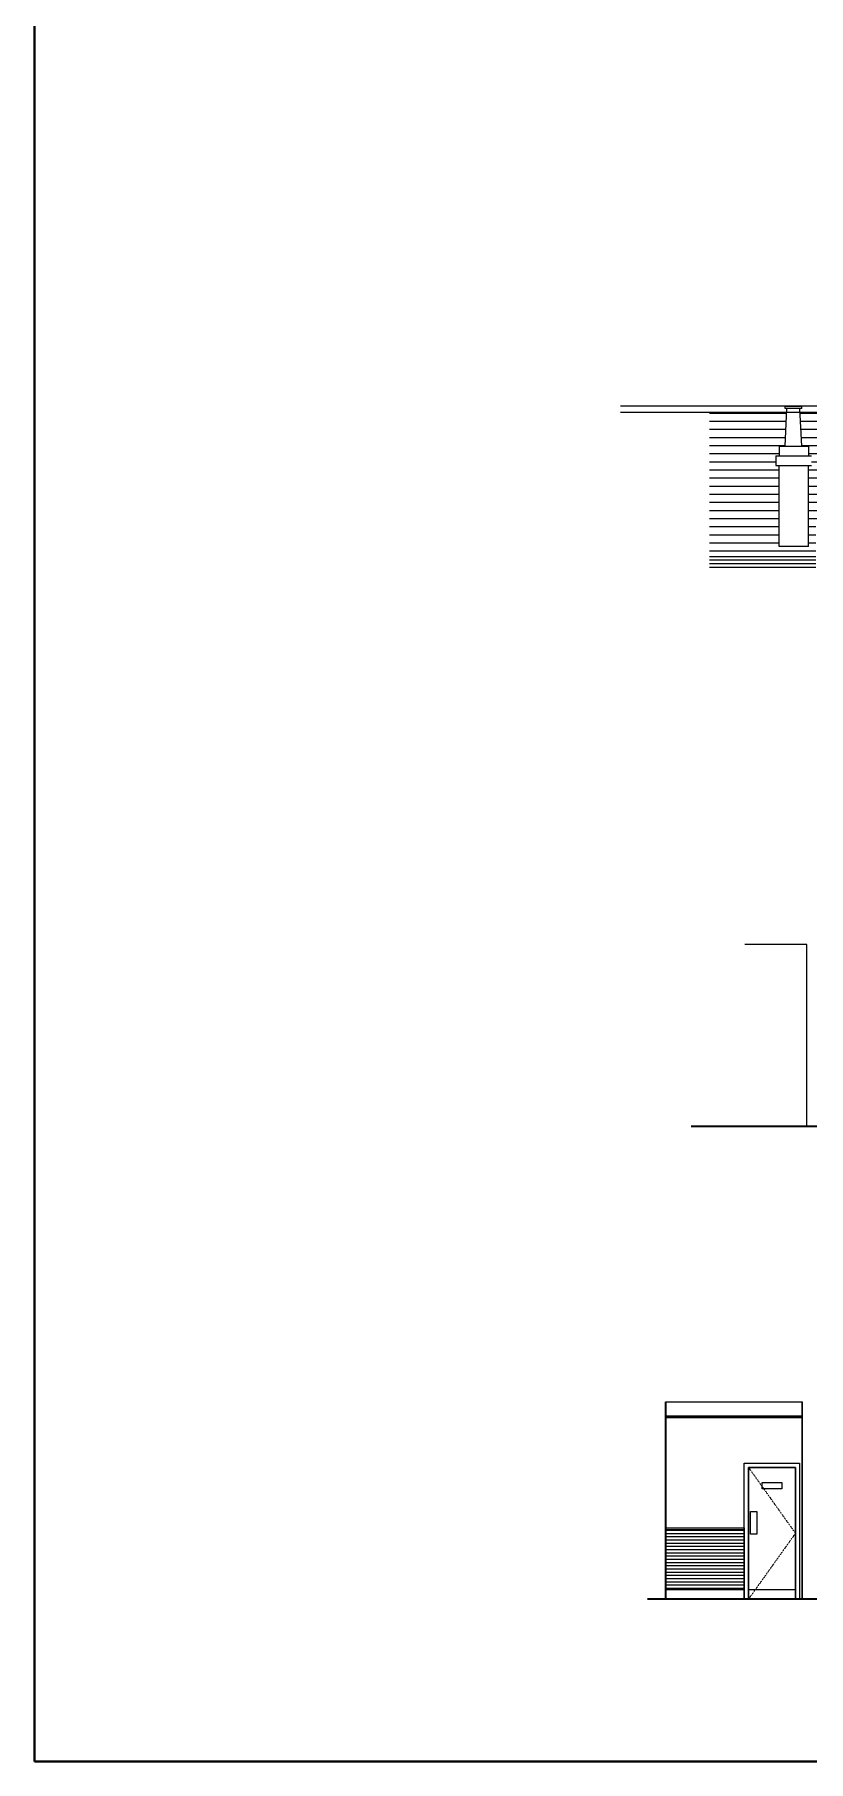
# Model space of a CAD drawing. Header units: millimetres. Extents: x -159872 to 386485, y -250577 to 158966.
# Drawn here: x 215351 to 227284, y -14901 to 11715 of the extents above; entities that cross this region are included whole.
import ezdxf

# ---------------------------------------------------------------- set-up
doc = ezdxf.new("R2010")
doc.units = ezdxf.units.MM
doc.linetypes.add('ISO-03 Dashed Spaced', pattern=[7.62, 3.048, -4.572])
for name, color, linetype, lineweight in [('LDS-elevation', 7, 'Continuous', 9), ('LDS-elevation_Hatch', 7, 'Continuous', 5), ('LDS-ground line', 1, 'Continuous', 35), ('LDS-hatch_Hatch', 7, 'Continuous', 5), ('LDS-struct-extg-doors windows', 7, 'Continuous', 9), ('LDS-struct-extg-walls', 1, 'Continuous', 40)]:
    doc.layers.add(name, color=color, linetype=linetype, lineweight=lineweight)

msp = doc.modelspace()

# ---------------------------------------------------------------- hatches: boundary and pattern name
at = {"layer": 'LDS-elevation_Hatch', "linetype": 'Continuous', "lineweight": 25, "transparency": 33554687}
h = msp.add_hatch(dxfattribs=at)
h.set_pattern_fill('WS T&G-2', style=0, pattern_type=2)
h.set_pattern_definition([(180, (-1779106.45, -4896195.484), (-97.1121447, -49.5748496), [])])
h.paths.add_polyline_path([(225086.46689, -11330), (226294.17276, -11330), (226294.17276, -12250), (225086.46689, -12250)])
at = {"layer": 'LDS-hatch_Hatch', "linetype": 'Continuous', "lineweight": 25}
h = msp.add_hatch(dxfattribs=at)
h.set_pattern_fill('ACET-2D-ACET-2D-ACET-2D-_USER_1', color=41, style=0, pattern_type=2)
h.set_pattern_definition([(0, (33113.07, -79244.9), (8e-15, 125), [])])
h.paths.add_polyline_path([(227155.695, 5888.53651), (227182.3479, 5370.10065), (227282.57793, 5370.10065), (227282.57793, 5220.10065), (227332.57793, 5220.10065), (227332.57793, 5070.10065), (227282.57793, 5070.10065), (227282.57793, 3824.82816), (226832.57793, 3824.82816), (226832.57793, 5070.10065), (226782.57793, 5070.10065), (226782.57793, 5220.10065), (226832.57793, 5220.10065), (226832.57793, 5370.10065), (226922.3479, 5370.10065), (226949.00081, 5888.53651), (225756.70496, 5888.53651), (225756.70496, 3667.12547), (227398.28594, 3667.12547), (227398.28594, 4012.52657), (227398.28594, 4152.57461), (227513.28212, 4152.57461), (230509.46518, 5850.72838), (230509.46518, 5888.53651)])

# ---------------------------------------------------------------- linework, layer by layer
at = {"layer": 'LDS-elevation', "lineweight": 35}
msp.add_line((225086.46689, -12400), (225086.46689, -9358), dxfattribs=at)
at = {"layer": 'LDS-elevation', "lineweight": 25}
msp.add_line((227185.17276, -12400), (227185.17276, -9358), dxfattribs=at)
at = {"layer": 'LDS-elevation', "transparency": 33554687}
msp.add_line((226294.17276, -12400), (226294.17276, -10305), dxfattribs=at)
at = {"layer": 'LDS-elevation', "linetype": 'ISO-03 Dashed Spaced', "transparency": 33554687}
for p, q in [((226359.17276, -10370), (227082.63419, -11385)), ((227082.63419, -11385), (226359.17276, -12400))]:
    msp.add_line(p, q, dxfattribs=at)
at = {"layer": 'LDS-elevation', "lineweight": 18, "flags": 128}
msp.add_lwpolyline([(225086.46689, -9358), (227185.17276, -9358), (227185.17276, -9588), (225086.46689, -9588)], close=True, dxfattribs=at)
at = {"layer": 'LDS-elevation', "flags": 128}
msp.add_lwpolyline([(225086.46689, -9588), (227185.17276, -9588), (227185.17276, -12400), (225086.46689, -12400)], close=True, dxfattribs=at)
at = {"layer": 'LDS-elevation', "lineweight": 50, "flags": 128}
msp.add_lwpolyline([(225086.46689, -9588), (227185.17276, -9588)], dxfattribs=at)
at = {"layer": 'LDS-elevation', "transparency": 33554687, "flags": 128}
for points in [[(226294.17276, -12400), (226294.17276, -10305), (227147.63419, -10305), (227147.63419, -12400), (227082.63419, -12400), (227082.63419, -10370), (226359.17276, -10370), (226359.17276, -12400)], [(226359.17276, -10370), (227082.63419, -10370), (227082.63419, -12400), (226359.17276, -12400)], [(226570.90347, -10600), (226870.90347, -10600), (226870.90347, -10700), (226570.90347, -10700)], [(226389.17276, -11050), (226489.17276, -11050), (226489.17276, -11400), (226389.17276, -11400)], [(225086.46689, -11300), (226294.17276, -11300), (226294.17276, -11330), (225086.46689, -11330)], [(225086.46689, -11330), (226294.17276, -11330), (226294.17276, -12250), (225086.46689, -12250)], [(225086.46689, -12250), (226294.17276, -12250), (226294.17276, -12400), (225086.46689, -12400)], [(226359.17276, -12250), (227082.63419, -12250), (227082.63419, -12400), (226359.17276, -12400)]]:
    msp.add_lwpolyline(points, close=True, dxfattribs=at)
at = {"layer": 'LDS-ground line', "color": 7}
for p, q in [((242751.05429, -5115.1818), (225477.03256, -5115.1818)), ((248462.18077, -12400), (224800, -12400))]:
    msp.add_line(p, q, dxfattribs=at)
at = {"layer": 'LDS-struct-extg-doors windows', "color": 7}
for p, q in [((230509.46518, 5988.53651), (224385.58769, 5988.53651)), ((230509.46518, 5888.53651), (224385.58769, 5888.53651)), ((227182.3479, 5983.64211), (226922.3479, 5983.64211)), ((226922.3479, 5953.64211), (226922.3479, 5983.64211)), ((227182.3479, 5953.64211), (226922.3479, 5953.64211)), ((226922.3479, 5370.10065), (226952.3479, 5953.64211)), ((227182.3479, 5370.10065), (227152.3479, 5953.64211)), ((227182.3479, 5953.64211), (227182.3479, 5983.64211)), ((226832.57793, 5370.10065), (227282.57793, 5370.10065)), ((226832.57793, 5370.10065), (226832.57793, 5220.10065)), ((227282.57793, 5370.10065), (227282.57793, 5220.10065)), ((226782.57793, 5220.10065), (227332.57793, 5220.10065)), ((226782.57793, 5220.10065), (226782.57793, 5070.10065)), ((226782.57793, 5070.10065), (227332.57793, 5070.10065)), ((226832.57793, 3824.82816), (226832.57793, 5070.10065)), ((227282.57793, 3824.82816), (227282.57793, 5070.10065)), ((227282.57793, 3824.82816), (226832.57793, 3824.82816)), ((227398.28594, 3667.12547), (225756.70496, 3667.12547)), ((227398.28594, 3612.12547), (225756.70496, 3612.12547)), ((227398.28594, 3557.12547), (225756.70496, 3557.12547)), ((227398.28594, 3502.12547), (225756.70496, 3502.12547)), ((227257.17857, -2307.73709), (226301.85902, -2307.73709)), ((227257.17857, -5115.1818), (227257.17857, -2307.73709))]:
    msp.add_line(p, q, dxfattribs=at)
at = {"layer": 'LDS-struct-extg-walls', "flags": 128}
msp.add_lwpolyline([(215350.91413, -14901.45527), (303498.00446, -14901.45527), (303498.00446, 35643.97935), (215350.91413, 35643.97935)], close=True, dxfattribs=at)

doc.saveas('drawing.dxf')
